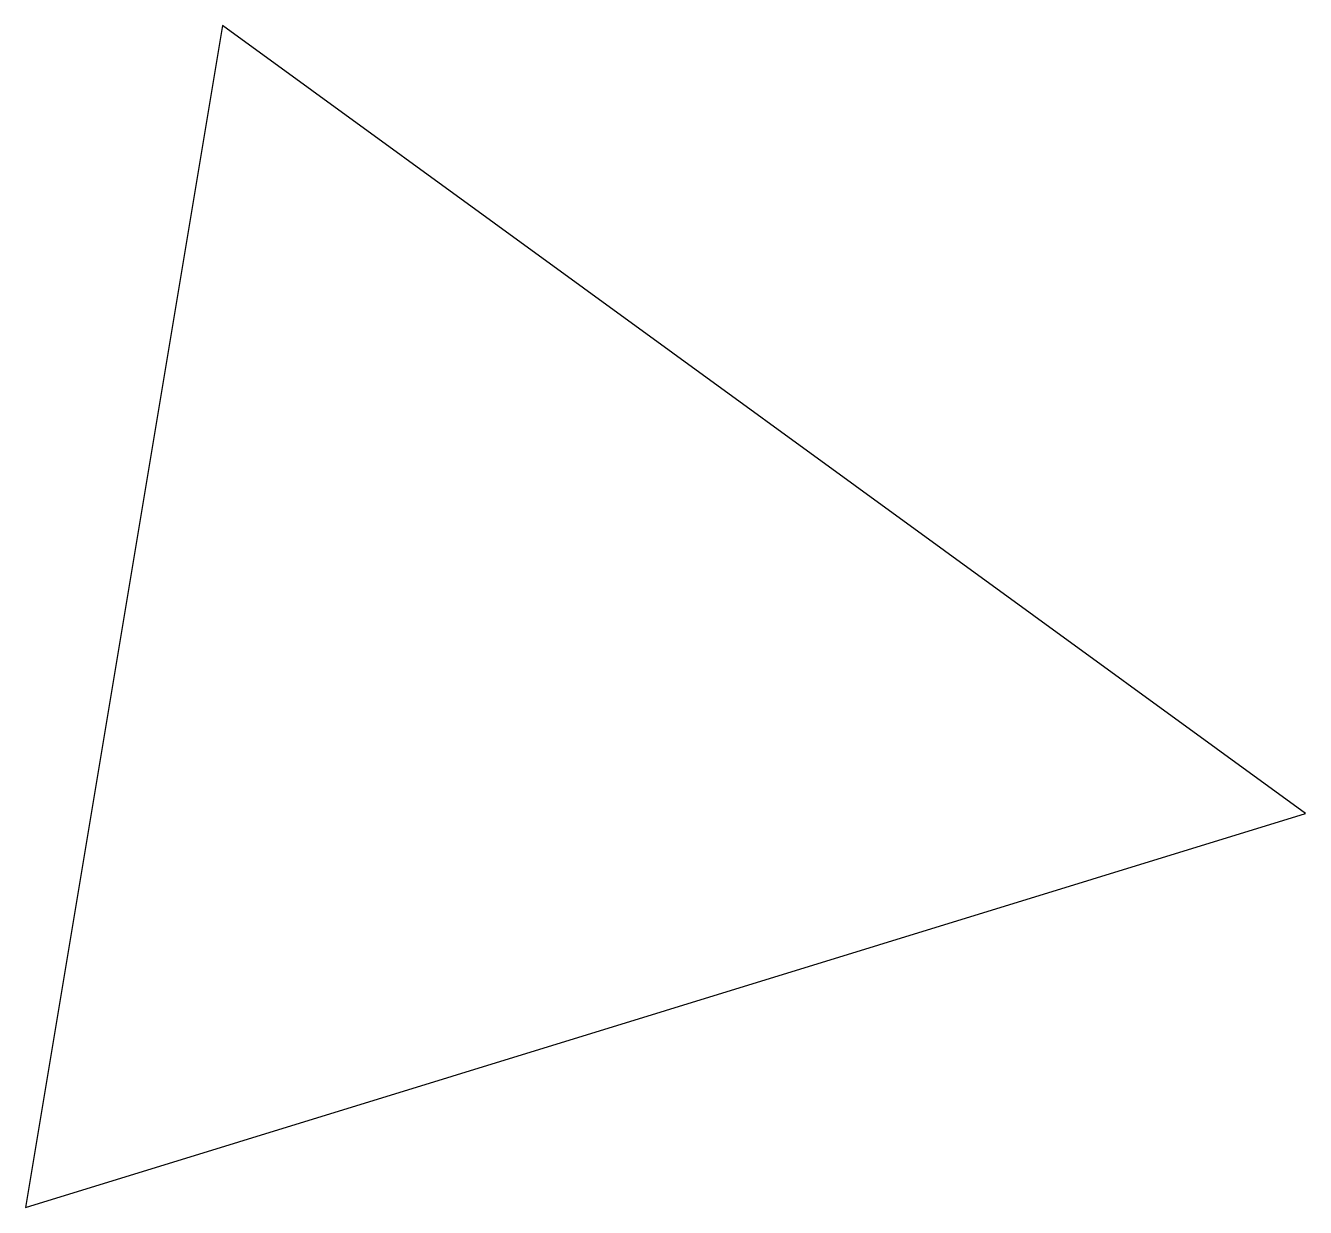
# Model space of a CAD drawing. Extents: x 880 to 1010, y 230 to 350.
import ezdxf

# ---------------------------------------------------------------- set-up
doc = ezdxf.new("R2010")
doc.units = 0

msp = doc.modelspace()

# ---------------------------------------------------------------- linework, layer by layer
for p, q in [((900, 350), (880, 230)), ((1010, 270), (900, 350)), ((880, 230), (1010, 270))]:
    msp.add_line(p, q)

doc.saveas('drawing.dxf')
